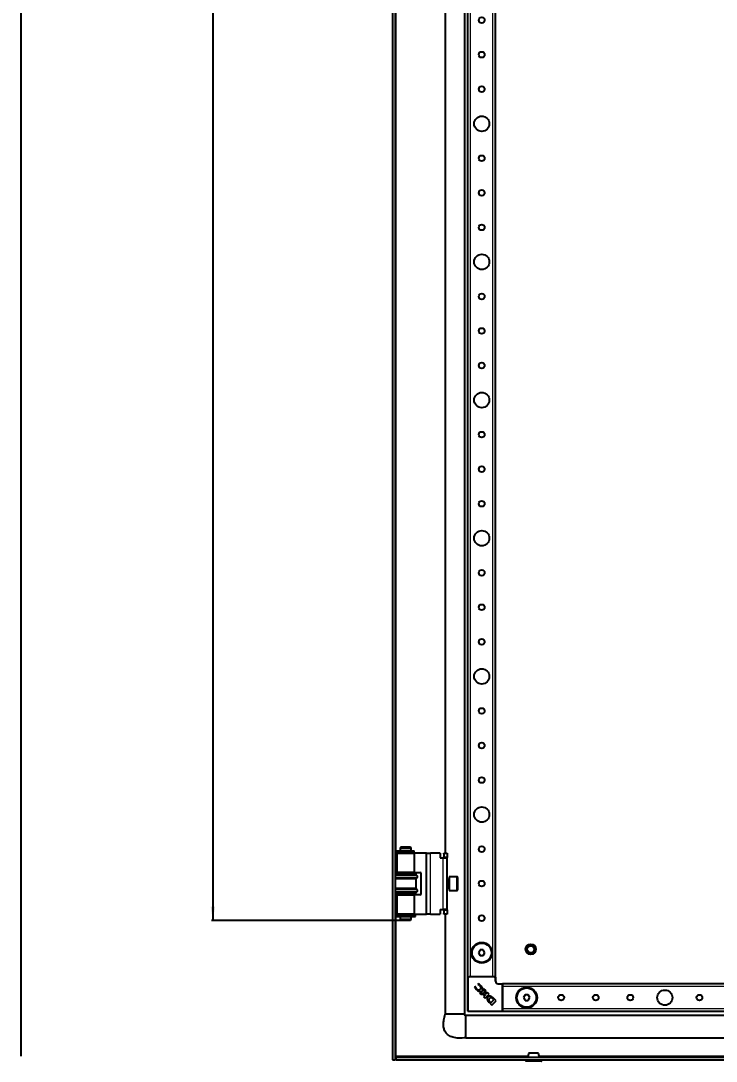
# Model space of a CAD drawing. Header units: millimetres. Extents: x -545 to 1520, y -1456 to 1043.
# Drawn here: x 517 to 1020, y -1280 to -527 of the extents above; entities that cross this region are included whole.
import ezdxf

# ---------------------------------------------------------------- set-up
doc = ezdxf.new("R2010")
doc.units = ezdxf.units.MM
doc.layers.add('FORMAT', color=7, linetype='Continuous')
doc.styles.add('SLDTEXTSTYLE0', font='TXT', dxfattribs={"width": 0.75})
doc.dimstyles.new('SLDDIMSTYLE0', dxfattribs={"dimtxt": 20, "dimasz": 10, "dimexe": 0, "dimexo": 0.0625, "dimgap": 5, "dimtad": 2, "dimdec": 1, "dimrnd": 1e-09, "dimzin": 12, "dimdsep": 46, "dimtxsty": 'SLDTEXTSTYLE0', "dimsah": 1, "dimcen": 0.09, "dimadec": 0, "dimazin": 3, "dimtfac": 1, "dimtofl": 0, "dimtmove": 0, "dimatfit": 3, "dimfxl": 0, "dimfrac": 2, "dimtolj": 1, "dimtzin": 12, "dimarcsym": 0})

# ---------------------------------------------------------------- blocks, each defined once
blk = doc.blocks.new('_D_7')
at = {"layer": 'FORMAT'}
for p, q in [((792.28, 774.9), (655.2, 774.9)), ((656.2, 774.9), (656.2, -1178.6)), ((792.28, -1178.6), (655.2, -1178.6))]:
    blk.add_line(p, q, dxfattribs=at)
for points in [[(656.2, 774.9), (654.66, 764.9), (657.74, 764.9)], [(656.2, -1178.6), (657.74, -1168.6), (654.66, -1168.6)]]:
    blk.add_solid(points, dxfattribs=at)
at = {"layer": 'FORMAT', "insert": (630.42, -242.49), "char_height": 20, "attachment_point": 1, "rotation": 90, "style": 'SLDTEXTSTYLE0'}
blk.add_mtext('1953,5', dxfattribs=at)

msp = doc.modelspace()

# ---------------------------------------------------------------- linework, layer by layer
at = {"color": 7, "linetype": 'Continuous', "lineweight": 25}
for p, q in [((786.21, 875.65), (786.21, -1279.35)), ((788.21, 875.65), (788.21, -1279.35)), ((838.21, 842.65), (838.21, -1246.35)), ((840.71, -1219.35), (840.71, 815.65)), ((860.71, -1219.35), (860.71, 815.65)), ((517.27, -279.35), (517.27, -1276.75)), ((824.21, -498.85), (824.21, -1129.85)), ((788.56, -1128.15), (788.56, -1129.05)), ((788.56, -1128.15), (801.45, -1128.15)), ((788.56, -1129.05), (801.45, -1129.05)), ((792.29, -1125.1), (791.71, -1126.1)), ((791.71, -1126.1), (791.71, -1128.1)), ((799.71, -1126.1), (791.71, -1126.1)), ((796.46, -1128.1), (791.71, -1128.1)), ((791.71, -1129.1), (791.71, -1129.85)), ((796.46, -1129.1), (791.71, -1129.1)), ((792.21, -1128.1), (792.21, -1128.15)), ((792.21, -1129.05), (792.21, -1129.1)), ((792.29, -1125.1), (799.13, -1125.1)), ((799.71, -1128.1), (796.46, -1128.1)), ((799.71, -1129.1), (796.46, -1129.1)), ((799.71, -1126.1), (799.13, -1125.1)), ((799.21, -1128.15), (799.21, -1128.1)), ((799.21, -1129.1), (799.21, -1129.05)), ((799.71, -1128.1), (799.71, -1126.1)), ((799.71, -1129.85), (799.71, -1129.1)), ((801.45, -1128.15), (801.54, -1128.15)), ((801.45, -1129.05), (801.54, -1129.05)), ((801.54, -1129.05), (801.54, -1128.15)), ((801.54, -1128.15), (801.74, -1128.15)), ((801.54, -1129.05), (801.74, -1129.05)), ((801.74, -1129.05), (801.74, -1128.15)), ((789.26, -1129.85), (789.26, -1143.85)), ((789.26, -1129.85), (802.16, -1129.85)), ((802.16, -1143.85), (802.16, -1129.85)), ((810.26, -1129.85), (802.16, -1129.85)), ((810.76, -1129.85), (810.26, -1129.85)), ((810.76, -1173.85), (810.76, -1129.85)), ((810.76, -1129.85), (813.76, -1129.85)), ((820.76, -1129.85), (813.76, -1129.85)), ((820.76, -1129.85), (820.76, -1133.15)), ((820.76, -1133.15), (822.76, -1133.15)), ((822.76, -1133.15), (825.76, -1133.15)), ((823.26, -1129.85), (825.76, -1129.85)), ((823.26, -1130.35), (823.26, -1129.85)), ((823.26, -1130.35), (823.26, -1132.35)), ((823.26, -1132.85), (823.26, -1132.35)), ((825.76, -1132.85), (823.26, -1132.85)), ((823.26, -1132.85), (823.26, -1133.15)), ((825.76, -1129.85), (825.76, -1130.35)), ((825.76, -1130.35), (825.76, -1132.35)), ((825.76, -1132.35), (825.76, -1132.85)), ((825.76, -1133.15), (825.76, -1132.85)), ((825.76, -1170.55), (825.76, -1133.15)), ((802.16, -1143.85), (789.26, -1143.85)), ((791.71, -1143.85), (791.71, -1144.85)), ((799.71, -1144.85), (799.71, -1143.85)), ((802.16, -1143.85), (806.26, -1143.85)), ((806.76, -1144.35), (806.76, -1159.35)), ((788.21, -1144.85), (803.21, -1144.85)), ((803.21, -1145.45), (788.21, -1145.45)), ((803.21, -1148.25), (788.21, -1148.25)), ((803.21, -1145.45), (803.21, -1144.85)), ((803.91, -1146.13), (803.21, -1145.45)), ((803.21, -1148.25), (803.91, -1147.56)), ((803.21, -1155.45), (803.21, -1148.25)), ((827.01, -1148.85), (825.76, -1148.85)), ((832.66, -1146.85), (827.26, -1146.85)), ((827.26, -1146.85), (827.26, -1156.85)), ((833.26, -1147.45), (833.26, -1156.25)), ((803.21, -1155.45), (788.21, -1155.45)), ((803.21, -1158.25), (788.21, -1158.25)), ((788.21, -1158.85), (803.21, -1158.85)), ((791.71, -1158.85), (791.71, -1159.85)), ((799.71, -1159.85), (799.71, -1158.85)), ((803.91, -1156.13), (803.21, -1155.45)), ((803.21, -1158.25), (803.91, -1157.56)), ((803.21, -1158.85), (803.21, -1158.25)), ((825.76, -1154.85), (827.01, -1154.85)), ((827.26, -1156.85), (832.66, -1156.85)), ((789.26, -1159.85), (789.26, -1173.85)), ((789.26, -1159.85), (802.16, -1159.85)), ((802.16, -1173.85), (802.16, -1159.85)), ((806.26, -1159.85), (802.16, -1159.85)), ((788.56, -1174.65), (788.56, -1175.55)), ((788.56, -1174.65), (802.86, -1174.65)), ((802.16, -1173.85), (789.26, -1173.85)), ((791.71, -1173.85), (791.71, -1174.6)), ((796.46, -1174.6), (791.71, -1174.6)), ((792.21, -1174.6), (792.21, -1174.65)), ((799.71, -1174.6), (796.46, -1174.6)), ((799.21, -1174.65), (799.21, -1174.6)), ((799.71, -1174.6), (799.71, -1173.85)), ((802.16, -1173.85), (810.26, -1173.85)), ((802.86, -1175.55), (802.86, -1174.65)), ((810.26, -1173.85), (810.76, -1173.85)), ((813.76, -1173.85), (810.76, -1173.85)), ((813.76, -1173.85), (820.76, -1173.85)), ((820.76, -1170.55), (822.76, -1170.55)), ((820.76, -1170.55), (820.76, -1173.85)), ((825.76, -1170.55), (822.76, -1170.55)), ((823.26, -1170.55), (823.26, -1170.85)), ((823.26, -1170.85), (825.76, -1170.85)), ((823.26, -1171.35), (823.26, -1170.85)), ((823.26, -1171.35), (823.26, -1173.35)), ((823.26, -1173.85), (823.26, -1173.35)), ((825.76, -1173.85), (823.26, -1173.85)), ((824.21, -1173.85), (824.21, -1246.35)), ((825.76, -1170.85), (825.76, -1170.55)), ((825.76, -1170.85), (825.76, -1171.35)), ((825.76, -1171.35), (825.76, -1173.35)), ((825.76, -1173.35), (825.76, -1173.85)), ((788.56, -1175.55), (802.86, -1175.55)), ((791.71, -1175.6), (791.71, -1177.6)), ((796.46, -1175.6), (791.71, -1175.6)), ((791.71, -1177.6), (792.29, -1178.6)), ((791.71, -1177.6), (796.46, -1177.6)), ((792.21, -1175.55), (792.21, -1175.6)), ((796.36, -1178.6), (792.29, -1178.6)), ((799.13, -1178.6), (796.36, -1178.6)), ((799.71, -1175.6), (796.46, -1175.6)), ((796.46, -1177.6), (799.71, -1177.6)), ((799.13, -1178.6), (799.71, -1177.6)), ((799.21, -1175.6), (799.21, -1175.55)), ((799.71, -1177.6), (799.71, -1175.6)), ((849.55, -1199.85), (848.4, -1201.85)), ((848.4, -1201.85), (849.55, -1203.85)), ((851.86, -1199.85), (849.55, -1199.85)), ((849.55, -1203.85), (851.86, -1203.85)), ((853.02, -1201.85), (851.86, -1199.85)), ((851.86, -1203.85), (853.02, -1201.85)), ((841.01, -1219.35), (840.71, -1219.35)), ((840.71, -1244.05), (840.71, -1219.65)), ((841.01, -1219.35), (841.65, -1219.35)), ((842.71, -1219.35), (841.65, -1219.35)), ((858.71, -1219.35), (842.71, -1219.35)), ((859.76, -1219.35), (858.71, -1219.35)), ((859.76, -1219.35), (860.41, -1219.35)), ((860.71, -1219.35), (860.41, -1219.35)), ((860.71, -1219.65), (860.71, -1222.35)), ((846.25, -1226.41), (845.57, -1226.74)), ((846.39, -1226.55), (846.25, -1226.41)), ((848.33, -1224.35), (847.82, -1224.6)), ((847.82, -1224.6), (847.93, -1224.71)), ((862.71, -1224.35), (865.41, -1224.35)), ((1245.71, -1224.35), (865.71, -1224.35)), ((865.71, -1224.35), (865.71, -1224.65)), ((865.71, -1224.65), (865.71, -1225.29)), ((865.71, -1225.29), (865.71, -1226.35)), ((865.71, -1226.35), (865.71, -1242.35)), ((849.38, -1230.98), (850.17, -1231.77)), ((852.47, -1231.45), (849.38, -1230.98)), ((850.17, -1231.77), (853.44, -1232.26)), ((853.44, -1232.26), (852.05, -1233.65)), ((852.05, -1233.65), (853.1, -1234.7)), ((852.3, -1227.98), (852.47, -1231.45)), ((853.58, -1229.26), (852.3, -1227.98)), ((853.1, -1234.7), (856.06, -1231.74)), ((853.76, -1231.92), (853.58, -1229.26)), ((855, -1230.68), (853.76, -1231.92)), ((856.06, -1231.74), (855, -1230.68)), ((859.17, -1234.85), (859.15, -1234.83)), ((861.06, -1236.74), (859.17, -1234.85)), ((882.05, -1232.35), (880.9, -1234.35)), ((880.9, -1234.35), (882.05, -1236.35)), ((884.36, -1232.35), (882.05, -1232.35)), ((885.52, -1234.35), (884.36, -1232.35)), ((884.36, -1236.35), (885.52, -1234.35)), ((856.11, -1237.71), (858.1, -1239.7)), ((856.66, -1237.46), (857.4, -1238.18)), ((857.4, -1238.18), (859.58, -1236)), ((858.1, -1239.7), (861.06, -1236.74)), ((859.58, -1236), (858.9, -1235.34)), ((865.71, -1242.35), (865.71, -1243.4)), ((882.05, -1236.35), (884.36, -1236.35)), ((1245.71, -1247.35), (839.21, -1247.35)), ((865.41, -1244.35), (841.01, -1244.35)), ((865.71, -1243.4), (865.71, -1244.05)), ((865.71, -1244.05), (865.71, -1244.35)), ((1245.71, -1244.35), (865.71, -1244.35)), ((839.21, -1263.35), (1327.21, -1263.35)), ((786.21, -1279.35), (788.21, -1279.35)), ((788.51, -1277.35), (788.51, -1279.35)), ((788.51, -1277.35), (1377.91, -1277.35)), ((788.51, -1279.35), (1377.91, -1279.35)), ((788.61, -1277.35), (788.81, -1276.75)), ((882.46, -1279.35), (882.46, -1280.1)), ((893.96, -1280.1), (893.96, -1279.35)), ((885.2, -1280.35), (882.71, -1280.35)), ((893.71, -1280.35), (885.2, -1280.35))]:
    msp.add_line(p, q, dxfattribs=at)
at = {"color": 8, "linetype": 'Continuous', "lineweight": 18}
for p, q in [((842.71, -1219.35), (842.71, 815.65)), ((858.71, -1219.35), (858.71, 815.65)), ((788.81, -1128.15), (788.81, -500.55)), ((788.81, -1144.85), (788.81, -1129.05)), ((801.45, -1128.15), (801.45, -1129.05)), ((810.26, -1129.85), (810.26, -1173.85)), ((813.76, -1173.85), (813.76, -1129.85)), ((822.76, -1170.55), (822.76, -1133.15)), ((825.76, -1130.35), (823.26, -1130.35)), ((823.26, -1132.35), (825.76, -1132.35)), ((803.91, -1146.13), (788.21, -1146.13)), ((803.91, -1147.56), (788.21, -1147.56)), ((827.01, -1149.26), (827.01, -1148.85)), ((827.01, -1154.85), (827.01, -1149.26)), ((832.66, -1156.85), (832.66, -1146.85)), ((803.91, -1156.13), (788.21, -1156.13)), ((803.91, -1157.56), (788.21, -1157.56)), ((788.81, -1174.65), (788.81, -1158.85)), ((825.76, -1171.35), (823.26, -1171.35)), ((823.26, -1173.35), (825.76, -1173.35)), ((788.81, -1276.75), (788.81, -1175.55)), ((840.71, -1219.65), (841.01, -1219.65)), ((841.01, -1219.35), (841.01, -1219.65)), ((841.01, -1219.65), (841.01, -1244.05)), ((860.41, -1219.65), (841.01, -1219.65)), ((860.41, -1219.35), (860.41, -1219.65)), ((860.41, -1222.35), (860.41, -1219.65)), ((860.41, -1219.65), (860.71, -1219.65)), ((860.71, -1222.35), (860.41, -1222.35)), ((862.71, -1224.35), (862.71, -1224.65)), ((865.41, -1224.65), (862.71, -1224.65)), ((865.41, -1224.35), (865.41, -1224.65)), ((865.41, -1244.05), (865.41, -1224.65)), ((865.41, -1224.65), (865.71, -1224.65)), ((1245.71, -1226.35), (865.71, -1226.35)), ((1245.71, -1242.35), (865.71, -1242.35)), ((841.01, -1244.05), (840.71, -1244.05)), ((841.01, -1244.05), (865.41, -1244.05)), ((841.01, -1244.05), (841.01, -1244.35)), ((865.41, -1244.05), (865.41, -1244.35)), ((865.41, -1244.05), (865.71, -1244.05)), ((884.24, -1276.75), (788.81, -1276.75)), ((882.46, -1280.1), (885.06, -1280.1)), ((885.06, -1280.1), (893.96, -1280.1)), ((1274.24, -1276.75), (892.18, -1276.75))]:
    msp.add_line(p, q, dxfattribs=at)
at = {"color": 7, "linetype": 'Continuous', "lineweight": 25}
for centre, radius in [((850.71, -526.85), 2.1), ((850.71, -551.85), 2.1), ((850.71, -576.85), 2.1), ((850.71, -601.85), 5.5), ((850.71, -626.85), 2.1), ((850.71, -651.85), 2.1), ((850.71, -676.85), 2.1), ((850.71, -701.85), 5.5), ((850.71, -726.85), 2.1), ((850.71, -751.85), 2.1), ((850.71, -776.85), 2.1), ((850.71, -801.85), 5.5), ((850.71, -826.85), 2.1), ((850.71, -851.85), 2.1), ((850.71, -876.85), 2.1), ((850.71, -901.85), 5.5), ((850.71, -926.85), 2.1), ((850.71, -951.85), 2.1), ((850.71, -976.85), 2.1), ((850.71, -1001.85), 5.5), ((850.71, -1026.85), 2.1), ((850.71, -1051.85), 2.1), ((850.71, -1076.85), 2.1), ((850.71, -1101.85), 5.5), ((850.71, -1126.85), 2.1), ((850.71, -1151.85), 2.1), ((850.71, -1176.85), 2.1), ((850.71, -1201.85), 7.5), ((850.71, -1201.85), 7), ((886.21, -1199.35), 3.75), ((886.21, -1199.35), 3), ((886.21, -1199.35), 2.5), ((883.21, -1234.35), 7.5), ((883.21, -1234.35), 7), ((908.21, -1234.35), 2.1), ((933.21, -1234.35), 2.1), ((958.21, -1234.35), 2.1), ((983.21, -1234.35), 5.5), ((1008.21, -1234.35), 2.1)]:
    msp.add_circle(centre, radius, dxfattribs=at)
for centre, radius, start, end in [((806.26, -1144.35), 0.5, 0, 90), ((803.21, -1146.85), 1, 314.427, 45.573), ((827.01, -1148.6), 0.25, 270, 0), ((832.66, -1147.45), 0.6, 0, 90), ((803.21, -1156.85), 1, 314.427, 45.573), ((806.26, -1159.35), 0.5, 270, 0), ((827.01, -1155.1), 0.25, 360, 90), ((832.66, -1156.25), 0.6, 270, 360), ((841.01, -1219.65), 0.3, 90, 180), ((860.41, -1219.65), 0.3, 0, 90), ((848.3, -1227.27), 1.94, 323.30966, 52.34638), ((862.71, -1222.35), 2, 180, 270), ((865.41, -1224.65), 0.3, 0, 90), ((848.7, -1226.84), 1.97, 218.45405, 305.887), ((859.32, -1234.05), 4.87, 200.34448, 228.77765), ((861.13, -1233.27), 6.12, 216.98881, 223.07444), ((841.01, -1244.05), 0.3, 180, 270), ((865.41, -1244.05), 0.3, 270, 0), ((882.71, -1280.1), 0.25, 180, 270), ((885.1, -1274.85), 0.5, 89.96367, 164.83397), ((891.32, -1274.85), 0.5, 15.24646, 90.04596), ((893.71, -1280.1), 0.25, 270, 0)]:
    msp.add_arc(centre, radius, start, end, dxfattribs=at)
at = {"color": 8, "linetype": 'Continuous', "lineweight": 18}
msp.add_arc((862.71, -1222.35), 2.3, 180, 270, dxfattribs=at)
at = {"color": 7, "linetype": 'Continuous', "lineweight": 25}
for points, knots in [([(845.57, -1226.74), (845.75, -1227.08), (846.09, -1227.71), (846.58, -1228.24), (846.8, -1228.48)], [0, 0, 0, 0, 0.5368, 1, 1, 1, 1]), ([(847.16, -1228.06), (846.94, -1227.8), (846.57, -1227.36), (846.44, -1226.79), (846.39, -1226.55)], [0, 0, 0, 0, 0.579608, 1, 1, 1, 1]), ([(847.93, -1224.71), (848.25, -1224.85), (848.82, -1225.11), (849.28, -1225.54), (849.49, -1225.74)], [0, 0, 0, 0, 0.547643, 1, 1, 1, 1]), ([(849.85, -1225.45), (849.58, -1225.21), (849.12, -1224.78), (848.57, -1224.48), (848.33, -1224.35)], [0, 0, 0, 0, 0.577653, 1, 1, 1, 1]), ([(850.97, -1229.68), (851.11, -1229.52), (851.39, -1229.18), (851.55, -1228.49), (851.42, -1227.61), (850.86, -1226.54), (850.22, -1225.85), (849.85, -1225.45)], [0, 0, 0, 0, 0.130532, 0.266031, 0.423997, 0.666819, 1, 1, 1, 1]), ([(846.8, -1228.48), (847.17, -1228.81), (847.87, -1229.42), (849.04, -1229.97), (849.98, -1230.11), (850.62, -1229.96), (850.85, -1229.77), (850.97, -1229.68)], [0, 0, 0, 0, 0.315674, 0.58952, 0.813199, 0.909026, 1, 1, 1, 1]), ([(857.82, -1233.7), (857.62, -1233.59), (857.23, -1233.38), (856.6, -1233.27), (856, -1233.3), (855.47, -1233.51), (855.03, -1233.87), (854.74, -1234.38), (854.63, -1235.03), (854.71, -1235.49), (854.75, -1235.74)], [0, 0, 0, 0, 0.1380907, 0.2654555, 0.3840134, 0.4961027, 0.6057595, 0.7197905, 0.8476619, 1, 1, 1, 1]), ([(858.9, -1235.34), (858.7, -1235.15), (858.34, -1234.8), (857.8, -1234.47), (857.35, -1234.41), (857.01, -1234.48), (856.65, -1234.67), (856.44, -1234.86), (856.33, -1234.97)], [0, 0, 0, 0, 0.274676, 0.503042, 0.607381, 0.716579, 0.843412, 1, 1, 1, 1]), ([(858.67, -1234.38), (858.52, -1234.24), (858.25, -1234), (857.96, -1233.79), (857.82, -1233.7)], [0, 0, 0, 0, 0.55183, 1, 1, 1, 1]), ([(859.15, -1234.83), (859.08, -1234.76), (858.92, -1234.6), (858.75, -1234.45), (858.67, -1234.38)], [0, 0, 0, 0, 0.486421, 1, 1, 1, 1]), ([(856.33, -1234.97), (856.23, -1235.07), (856.07, -1235.24), (855.89, -1235.52), (855.79, -1235.79), (855.79, -1236.12), (855.95, -1236.52), (856.13, -1236.8), (856.24, -1236.96)], [0, 0, 0, 0, 0.176808, 0.319231, 0.43938, 0.552395, 0.749205, 1, 1, 1, 1]), ([(839.21, -1263.35), (837.48, -1263.52), (834.34, -1263.82), (830.01, -1263.3), (826.58, -1261.88), (824.37, -1259.56), (823.28, -1256.79), (822.96, -1253.74), (823.26, -1250.18), (823.87, -1247.7), (824.21, -1246.35)], [0, 0, 0, 0, 0.176713, 0.320911, 0.440308, 0.54837, 0.6374, 0.738878, 0.858543, 1, 1, 1, 1]), ([(838.09, -1246.35), (838.06, -1246.35), (837.98, -1246.35), (837.53, -1246.35), (837.23, -1246.35)], [0, 0, 0, 0, 0.350861, 1, 1, 1, 1]), ([(839.21, -1247.51), (839.11, -1247.5), (838.97, -1247.48), (838.81, -1247.41), (838.73, -1247.35), (838.67, -1247.29), (838.63, -1247.21), (838.6, -1247.14), (838.54, -1246.97), (838.37, -1246.89), (838.22, -1246.66), (838.19, -1246.46), (838.17, -1246.35)], [0, 0, 0, 0, 0.146823, 0.202041, 0.247643, 0.28691, 0.323569, 0.360785, 0.40083, 0.628513, 0.79432, 1, 1, 1, 1]), ([(838.21, -1246.35), (838.36, -1246.57), (838.62, -1246.98), (839.03, -1247.23), (839.21, -1247.35)], [0, 0, 0, 0, 0.561561, 1, 1, 1, 1]), ([(839.21, -1263.35), (839.21, -1263.23), (839.21, -1262.99), (839.21, -1261.14), (839.21, -1258.49), (839.21, -1255.35), (839.21, -1252.2), (839.21, -1249.58), (839.21, -1247.96), (839.21, -1247.74), (839.21, -1247.67)], [0, 0, 0, 0, 0.133856, 0.267712, 0.401568, 0.535424, 0.66928, 0.803137, 0.936993, 1, 1, 1, 1]), ([(788.21, -1279.35), (788.23, -1278.91), (788.27, -1278.35), (788.46, -1277.79), (788.51, -1277.67)], [0, 0, 0, 0, 0.773459, 1, 1, 1, 1]), ([(788.81, -1276.75), (788.76, -1276.9), (788.71, -1277.06), (788.61, -1277.28), (788.56, -1277.35), (788.51, -1277.35)], [0, 0, 0, 0, 0.5, 0.5, 1, 1, 1, 1]), ([(884.62, -1274.7), (884.43, -1275.44), (884.21, -1276.3), (884.19, -1277.22), (884.19, -1277.35)], [0, 0, 0, 0, 0.8581504, 1, 1, 1, 1]), ([(885.13, -1274.35), (885.12, -1274.35), (885.08, -1274.35), (885.36, -1274.35), (885.88, -1274.35), (886.6, -1274.35), (887.45, -1274.35), (888.51, -1274.35), (889.54, -1274.35), (890.42, -1274.35), (891.03, -1274.35), (891.33, -1274.35), (891.29, -1274.35), (891.28, -1274.35)], [0, 0, 0, 0, 0.0338399, 0.141254, 0.2486978, 0.3157737, 0.4233143, 0.530846, 0.6382096, 0.7457063, 0.853372, 0.9609167, 1, 1, 1, 1]), ([(892.23, -1277.35), (892.23, -1277.22), (892.21, -1276.3), (891.99, -1275.44), (891.8, -1274.7)], [0, 0, 0, 0, 0.14185, 1, 1, 1, 1])]:
    msp.add_open_spline(points, degree=3, knots=knots, dxfattribs=at)
for points in [[(825.19, -1246.35), (824.9, -1246.35), (824.34, -1246.35), (824.25, -1246.35), (824.21, -1246.35)], [(827.64, -1246.35), (827.15, -1246.35), (826.18, -1246.35), (825.52, -1246.35), (825.19, -1246.35)], [(831.21, -1246.35), (830.58, -1246.35), (829.33, -1246.35), (828.2, -1246.35), (827.64, -1246.35)], [(834.78, -1246.35), (834.22, -1246.35), (833.09, -1246.35), (831.84, -1246.35), (831.21, -1246.35)], [(837.23, -1246.35), (836.9, -1246.35), (836.24, -1246.35), (835.26, -1246.35), (834.78, -1246.35)]]:
    msp.add_open_spline(points, degree=3, dxfattribs=at)
at = {"color": 8, "linetype": 'Continuous', "lineweight": 18}
msp.add_open_spline([(891.76, -1274.72), (891.77, -1274.72), (891.82, -1274.72), (891.47, -1274.72), (890.77, -1274.72), (889.75, -1274.72), (888.56, -1274.72), (887.33, -1274.72), (886.35, -1274.72), (885.52, -1274.72), (884.92, -1274.72), (884.59, -1274.72), (884.64, -1274.72), (884.66, -1274.72)], degree=3, knots=[0, 0, 0, 0, 0.038891, 0.14638, 0.253973, 0.361383, 0.468681, 0.576165, 0.683665, 0.750707, 0.858068, 0.965424, 1, 1, 1, 1], dxfattribs=at)

# ---------------------------------------------------------------- dimensions: what is measured, and where the dimension line sits
at = {"layer": 'FORMAT'}
dim = msp.add_linear_dim(base=(656.2, -1178.6), p1=(792.29, 774.9), p2=(792.29, -1178.6), angle=90, dimstyle='SLDDIMSTYLE0', dxfattribs=at)
dim.commit()
dim.dimension.update_dxf_attribs({"geometry": '_D_7', "text_midpoint": (656.2, -201.85), "dimtype": 160})

doc.saveas('drawing.dxf')
